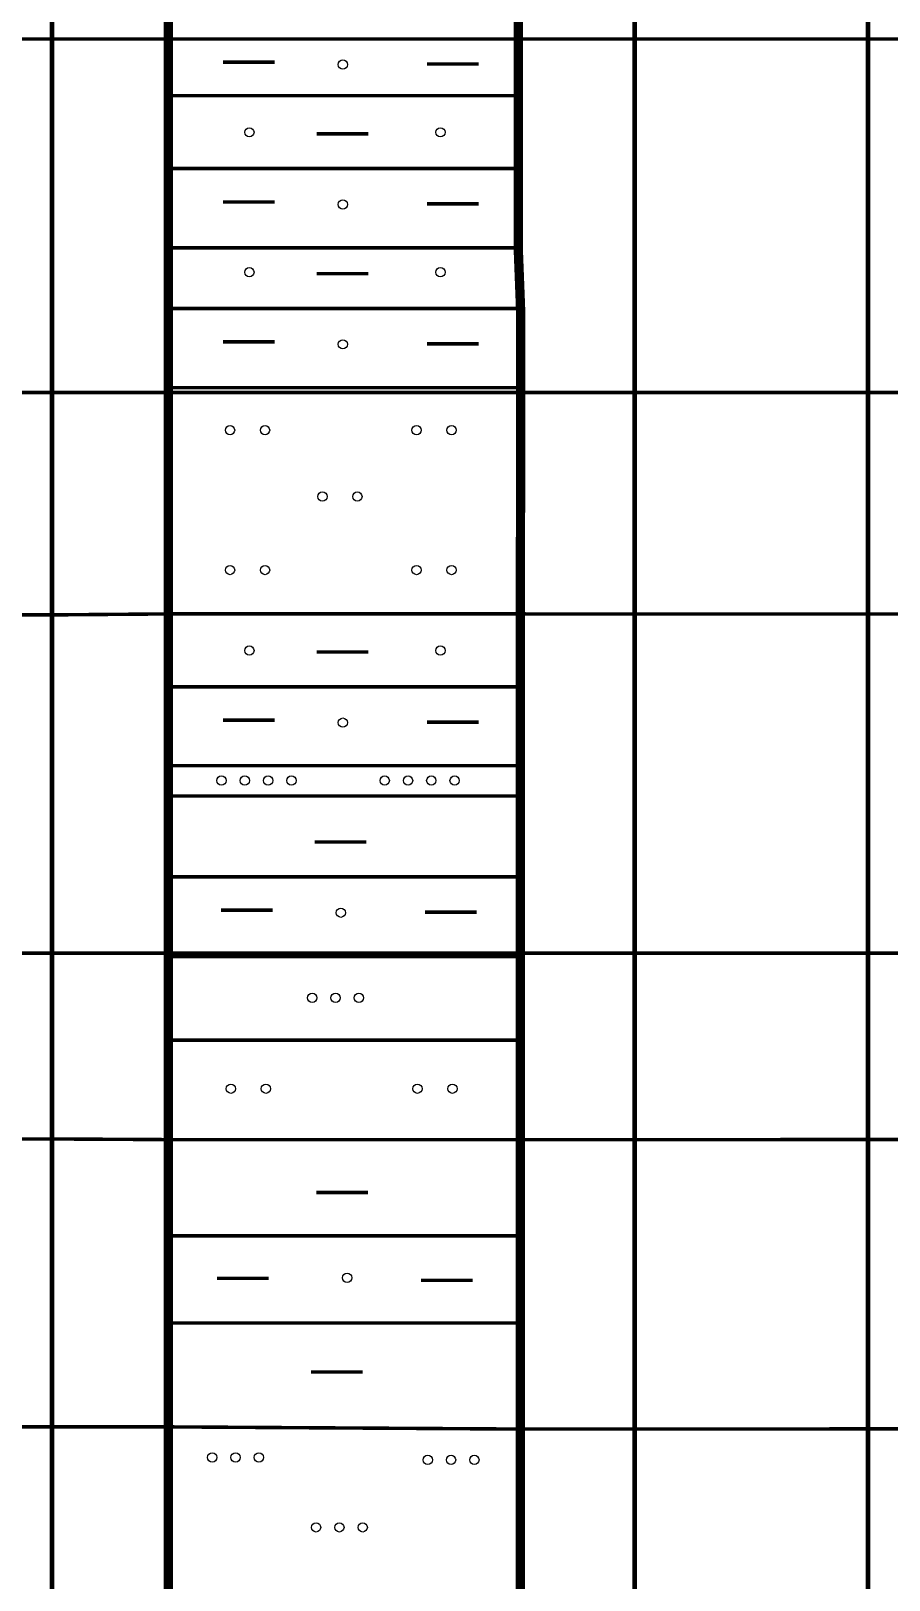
# Model space of a CAD drawing. Extents: x 94 to 452, y -72 to 1042.
# Drawn here: x 185.3 to 222.1, y 419.5 to 486 of the extents above; entities that cross this region are included whole.
import ezdxf

# ---------------------------------------------------------------- set-up
doc = ezdxf.new("R2010")
doc.units = 0
doc.header["$MEASUREMENT"] = 0
doc.layers.get('0').update_dxf_attribs({"color": 6})
doc.layers.add('TREE_LAYER', color=7, linetype='Continuous')

# ---------------------------------------------------------------- blocks, each defined once
blk = doc.blocks.new('SUB_BLK_141')
at = {"color": 0}
blk.add_circle((0, 0), 0.5, dxfattribs=at)

msp = doc.modelspace()

# ---------------------------------------------------------------- linework, layer by layer
at = {"layer": 'TREE_LAYER'}
for points, const_width, elevation in [([(191.22612, 497.549266), (191.22612, 485.654653)], 0.4, 11.894613), ([(206.22612, 497.549266), (206.22612, 485.654653)], 0.4, 11.894613), ([(186.22612, 497.549266), (186.22612, 485.654653)], 0.2, 11.894613), ([(186.22612, 497.549266), (186.22612, 485.654653)], 0.2, 11.894613), ([(211.22612, 497.549266), (211.22612, 485.654653)], 0.2, 11.894613), ([(221.22612, 497.549266), (221.22612, 485.654653)], 0.2, 11.894613), ([(191.22612, 485.654653), (191.22612, 483.222036)], 0.4, 2.432617), ([(206.22612, 485.654653), (206.22612, 483.222036)], 0.4, 2.432617), ([(166.22612, 485.654653), (186.22612, 485.654653)], 0.15, 20), ([(186.22612, 485.654653), (186.22612, 470.492289)], 0.2, 15.162364), ([(186.22612, 485.654653), (186.22612, 470.492289)], 0.2, 15.162364), ([(186.22612, 485.654653), (191.22612, 485.654653)], 0.15, 5), ([(191.22612, 485.654653), (191.328028, 485.654653)], 0.15, 0.101908), ([(191.328028, 485.654653), (206.22612, 485.654653)], 0.15, 14.898092), ([(206.22612, 485.654653), (206.328028, 485.654653)], 0.15, 0.101908), ([(206.328028, 485.654653), (211.22612, 485.654653)], 0.15, 4.898092), ([(211.22612, 485.654653), (211.22612, 470.492289)], 0.2, 15.162364), ([(211.22612, 485.654653), (221.22612, 485.654653)], 0.15, 10), ([(221.22612, 485.654653), (221.22612, 470.492289)], 0.2, 15.162364), ([(221.22612, 485.654653), (399.22612, 485.654653)], 0.15, 178), ([(193.566695, 484.663533), (195.782654, 484.663533)], 0.15, 2.215959), ([(202.316095, 484.581379), (204.532055, 484.581379)], 0.15, 2.215959), ([(191.22612, 483.222036), (191.22612, 480.096927)], 0.4, 3.12511), ([(191.22612, 483.222036), (206.22612, 483.222036)], 0.15, 15), ([(206.22612, 483.222036), (206.22612, 480.096927)], 0.4, 3.12511), ([(197.576695, 481.588317), (199.792655, 481.588317)], 0.15, 2.215959), ([(191.22612, 480.096927), (191.22612, 476.696274)], 0.4, 3.400652), ([(191.22612, 480.096927), (206.22612, 480.096927)], 0.15, 15), ([(206.22612, 480.096927), (206.22612, 476.696274)], 0.4, 3.400652), ([(193.566695, 478.663533), (195.782654, 478.663533)], 0.15, 2.215959), ([(202.316095, 478.581379), (204.532055, 478.581379)], 0.15, 2.215959), ([(191.22612, 476.696274), (191.22612, 474.096927)], 0.4, 2.599348), ([(191.22612, 476.696274), (206.22612, 476.696274)], 0.15, 15), ([(206.22612, 476.696274), (206.326002, 474.096927)], 0.4, 2.601266), ([(197.576695, 475.588317), (199.792655, 475.588317)], 0.15, 2.215959), ([(191.22612, 474.096927), (191.22612, 470.696274)], 0.4, 3.400652), ([(191.22612, 474.096927), (206.326002, 474.096927)], 0.15, 15.099882), ([(206.326002, 474.096927), (206.325127, 470.696263)], 0.4, 3.400664), ([(193.566695, 472.663533), (195.782654, 472.663533)], 0.15, 2.215959), ([(202.316095, 472.581379), (204.532055, 472.581379)], 0.15, 2.215959), ([(166.22612, 470.492289), (186.22612, 470.492289)], 0.15, 20), ([(186.22612, 470.492289), (186.22612, 460.950457)], 0.2, 9.541832), ([(186.22612, 470.492289), (186.22612, 460.950457)], 0.2, 9.541832), ([(186.22612, 470.492289), (191.22612, 470.492289)], 0.15, 5), ([(191.22612, 470.696274), (191.22612, 470.492289)], 0.4, 0.203985), ([(191.22612, 470.492289), (191.22612, 460.992271)], 0.4, 9.500018), ([(191.22612, 470.696274), (206.325127, 470.696263)], 0.15, 15.099007), ([(191.22612, 470.492289), (206.325074, 470.492289)], 0.15, 15.098954), ([(206.325074, 470.492289), (206.322629, 460.99226)], 0.4, 9.500029), ([(206.325127, 470.696263), (206.325074, 470.492289)], 0.4, 0.203973), ([(206.325074, 470.492289), (211.22612, 470.492289)], 0.15, 4.901046), ([(211.22612, 470.492289), (211.22612, 460.991198)], 0.2, 9.501092), ([(211.22612, 470.492289), (221.22612, 470.492289)], 0.15, 10), ([(221.22612, 470.492289), (221.22612, 460.989031)], 0.2, 9.503259), ([(221.22612, 470.492289), (399.22612, 470.492289)], 0.15, 178), ([(191.22612, 460.992271), (191.22612, 457.867162)], 0.4, 3.12511), ([(206.322629, 460.99226), (206.321824, 457.867162)], 0.4, 3.125099), ([(166.22612, 460.950457), (186.22612, 460.950457)], 0.15, 20), ([(186.22612, 460.950457), (186.22612, 446.441643)], 0.2, 14.508814), ([(186.22612, 460.950457), (186.22612, 446.441643)], 0.2, 14.508814), ([(186.22612, 460.950457), (191.22612, 460.992271)], 0.15, 5.000175), ([(191.22612, 460.992271), (206.322629, 460.99226)], 0.15, 15.096509), ([(206.322629, 460.99226), (211.22612, 460.991198)], 0.15, 4.903492), ([(211.22612, 460.991198), (211.22612, 446.441643)], 0.2, 14.549554), ([(211.22612, 460.991198), (221.22612, 460.989031)], 0.15, 10), ([(221.22612, 460.989031), (221.22612, 446.441643)], 0.2, 14.547387), ([(221.22612, 460.989031), (399.22612, 460.950457)], 0.15, 178.000004), ([(197.576695, 459.358552), (199.792655, 459.358552)], 0.15, 2.215959), ([(191.22612, 457.867162), (191.22612, 454.484919)], 0.4, 3.382243), ([(191.22612, 457.867162), (206.321824, 457.867162)], 0.15, 15.095704), ([(206.321824, 457.867162), (206.320954, 454.484898)], 0.4, 3.382264), ([(193.566695, 456.433769), (195.782654, 456.433769)], 0.15, 2.215959), ([(202.316095, 456.351615), (204.532055, 456.351615)], 0.15, 2.215959), ([(191.22612, 454.484919), (191.22612, 453.184056)], 0.4, 1.300863), ([(191.22612, 454.484919), (206.320954, 454.484898)], 0.15, 15.094833), ([(206.320954, 454.484898), (206.320619, 453.184046)], 0.4, 1.300852), ([(191.22612, 453.184056), (191.22612, 449.715088)], 0.4, 3.468968), ([(191.22612, 453.184056), (206.320619, 453.184046)], 0.15, 15.094498), ([(206.320619, 453.184046), (206.319726, 449.715068)], 0.4, 3.468979), ([(197.489971, 451.206478), (199.70593, 451.206478)], 0.15, 2.215959), ([(191.22612, 449.715088), (191.22612, 446.441643)], 0.4, 3.273445), ([(206.319726, 449.715068), (206.318883, 446.441643)], 0.4, 3.273424), ([(191.22612, 449.715088), (206.319726, 449.715068)], 0.15, 15.093605), ([(193.479971, 448.281695), (195.69593, 448.281695)], 0.15, 2.215959), ([(202.229371, 448.199541), (204.44533, 448.199541)], 0.15, 2.215959), ([(191.22612, 446.441643), (191.22612, 446.2958)], 0.4, 0.145843), ([(206.318883, 446.441643), (206.316823, 438.440063)], 0.4, 8.001581), ([(166.22612, 446.441643), (186.22612, 446.441643)], 0.15, 20), ([(186.22612, 446.441643), (186.22612, 438.468331)], 0.2, 7.973312), ([(186.22612, 446.441643), (186.22612, 438.468331)], 0.2, 7.973312), ([(186.22612, 446.441643), (191.22612, 446.441643)], 0.15, 5), ([(191.22612, 446.2958), (191.22612, 442.705816)], 0.4, 3.589985), ([(191.22612, 446.441643), (206.318883, 446.441643)], 0.15, 15.092763), ([(191.22612, 446.2958), (206.206714, 446.2958)], 0.15, 14.980593), ([(206.318883, 446.441643), (211.22612, 446.441643)], 0.15, 4.907237), ([(211.22612, 446.441643), (211.22612, 438.440782)], 0.2, 8.000861), ([(211.22612, 446.441643), (221.22612, 446.441643)], 0.15, 10), ([(221.22612, 446.441643), (221.22612, 438.442248)], 0.2, 7.999396), ([(221.22612, 446.441643), (399.22612, 446.441643)], 0.15, 178), ([(191.22612, 442.705816), (191.22612, 438.44007)], 0.4, 4.265746), ([(191.22612, 442.705816), (206.206714, 442.705816)], 0.15, 14.980593), ([(191.22612, 438.44007), (191.22612, 434.311957)], 0.4, 4.128113), ([(206.316823, 438.440063), (206.31576, 434.311942)], 0.4, 4.128121), ([(166.22612, 438.468331), (186.22612, 438.468331)], 0.15, 20), ([(186.22612, 438.468331), (186.22612, 426.116233)], 0.2, 12.352098), ([(186.22612, 438.468331), (186.22612, 426.116233)], 0.2, 12.352098), ([(186.22612, 438.468331), (191.22612, 438.44007)], 0.15, 5.00008), ([(191.22612, 438.44007), (206.316823, 438.440063)], 0.15, 15.090703), ([(206.316823, 438.440063), (211.22612, 438.440782)], 0.15, 4.909297), ([(211.22612, 438.440782), (211.22612, 426.025595)], 0.2, 12.415187), ([(211.22612, 438.440782), (221.22612, 438.442248)], 0.15, 10), ([(221.22612, 438.442248), (221.22612, 426.030416)], 0.2, 12.411831), ([(221.22612, 438.442248), (399.22612, 438.468331)], 0.15, 178.000002), ([(197.571101, 436.17298), (199.787061, 436.17298)], 0.15, 2.215959), ([(191.22612, 434.311957), (191.22612, 430.573902)], 0.4, 3.738055), ([(191.22612, 434.311957), (206.31576, 434.311942)], 0.15, 15.08964), ([(206.31576, 434.311942), (206.314798, 430.573898)], 0.4, 3.738044), ([(193.31231, 432.48809), (195.52827, 432.48809)], 0.15, 2.215959), ([(202.061711, 432.405936), (204.27767, 432.405936)], 0.15, 2.215959), ([(191.22612, 430.573902), (191.22612, 426.116233)], 0.4, 4.457669), ([(191.22612, 430.573902), (206.314798, 430.573898)], 0.15, 15.088678), ([(206.314798, 430.573898), (206.313626, 426.023227)], 0.4, 4.550672), ([(197.342431, 428.47441), (199.55839, 428.47441)], 0.15, 2.215959), ([(166.22612, 426.116233), (186.22612, 426.116233)], 0.15, 20), ([(186.22612, 426.116233), (186.22612, 414.894542)], 0.2, 11.221692), ([(186.22612, 426.116233), (186.22612, 414.894542)], 0.2, 11.221692), ([(186.22612, 426.116233), (191.22612, 426.116233)], 0.15, 5), ([(191.22612, 426.116233), (191.22612, 414.839801)], 0.4, 11.276433), ([(191.22612, 426.116233), (191.339941, 426.116233)], 0.15, 0.113821), ([(191.339941, 426.116233), (206.313626, 426.023227)], 0.15, 14.973974), ([(206.313626, 426.023227), (206.310747, 414.839797)], 0.4, 11.18343), ([(206.313626, 426.023227), (211.22612, 426.025595)], 0.15, 4.912494), ([(211.22612, 426.025595), (211.22612, 414.841192)], 0.2, 11.184403), ([(211.22612, 426.025595), (221.22612, 426.030416)], 0.15, 10.000001), ([(221.22612, 426.030416), (221.22612, 414.84403)], 0.2, 11.186387), ([(221.22612, 426.030416), (399.22612, 426.116233)], 0.15, 178.000021)]:
    msp.add_lwpolyline(points, dxfattribs=dict(at, const_width=const_width, elevation=elevation))

# ---------------------------------------------------------------- block references
at = {"layer": 'TREE_LAYER', "xscale": 0.4, "yscale": 0.4}
for p in [(198.70452, 484.55711), (194.694642, 481.65169), (202.88874, 481.65169), (198.70452, 478.55711), (194.694642, 475.65169), (202.88874, 475.65169), (198.70452, 472.55711), (193.866392, 468.875481), (195.366392, 468.875481), (201.866392, 468.875481), (203.366392, 468.875481), (197.827221, 466.027885), (199.327221, 466.027885), (193.866392, 462.875481), (195.366392, 462.875481), (201.866392, 462.875481), (203.366392, 462.875481), (194.694642, 459.421925), (202.88874, 459.421925), (198.70452, 456.327345), (193.499087, 453.841468), (194.499087, 453.841468), (195.499087, 453.841468), (196.499087, 453.841468), (200.499087, 453.841468), (201.499087, 453.841468), (202.499087, 453.841468), (203.499087, 453.841468), (198.617796, 448.175272), (197.394375, 444.522834), (198.394375, 444.522834), (199.394375, 444.522834), (193.904557, 440.625183), (195.404557, 440.625183), (201.904557, 440.625183), (203.404557, 440.625183), (198.885106, 432.514049), (193.105176, 424.807117), (194.105176, 424.807117), (195.105176, 424.807117), (202.344156, 424.701529), (203.344156, 424.701529), (204.344156, 424.701529), (197.554956, 421.806137), (198.554956, 421.806137), (199.554956, 421.806137)]:
    msp.add_blockref('SUB_BLK_141', p, dxfattribs=at)

doc.saveas('drawing.dxf')
